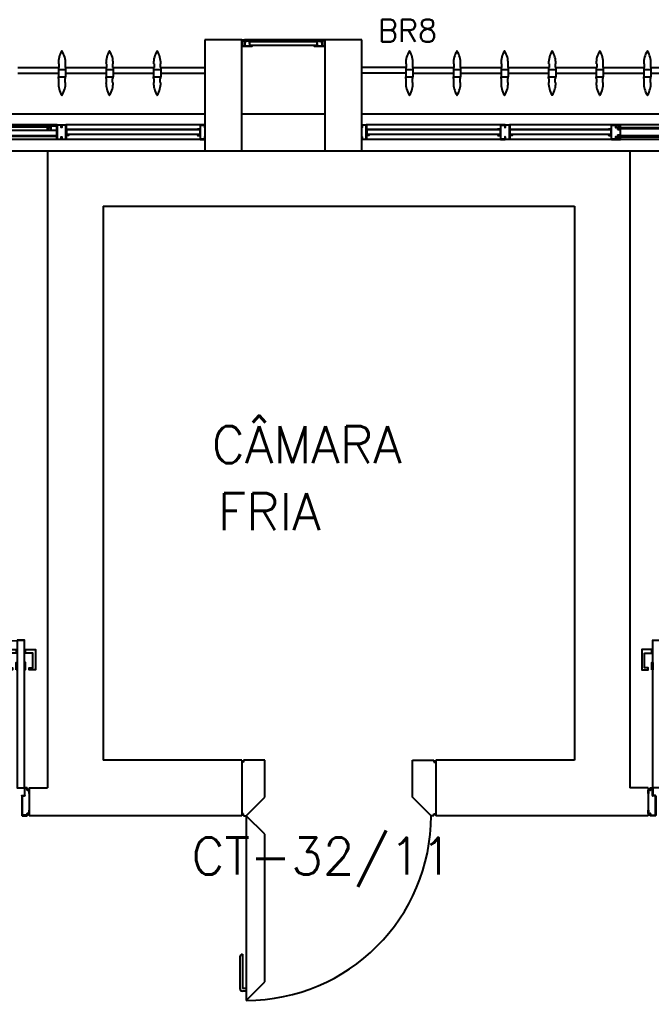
# Model space of a CAD drawing. Header units: millimetres. Extents: x 2686 to 2939, y 1294 to 1441.
# Drawn here: x 2777.27 to 2780.69, y 1343.37 to 1348.68 of the extents above; entities that cross this region are included whole.
import ezdxf

# ---------------------------------------------------------------- set-up
doc = ezdxf.new("R2010")
doc.units = ezdxf.units.MM
for name, color, linetype in [('AR-ALV', 2, 'Continuous'), ('AR-BRISES', 1, 'Continuous'), ('AR-ESQ', 1, 'Continuous'), ('AR-ESTC', 3, 'Continuous'), ('AR-PEITORIL', 1, 'Continuous'), ('AR-PORTA', 1, 'Continuous'), ('BR-PAINEL', 1, 'Continuous'), ('BR-SUPORTE', 1, 'Continuous'), ('BR-TEXTO', 2, 'Continuous'), ('DT-ESQ-BAGUETE-C', 1, 'Continuous'), ('DT-ESQ-BAGUETE-V', 1, 'Continuous'), ('DT-ESQ-CHAPA DOBRADA-V', 1, 'Continuous'), ('DT-ESQ-MARCO-V', 1, 'Continuous'), ('DT-ESQ-PERFIL CADEIRA-C', 2, 'Continuous'), ('DT-ESQ-PERFIL CADEIRA-V', 2, 'Continuous'), ('DT-ESQ-PERFIL U-C', 2, 'Continuous'), ('DT-ESQ-PERFIL U-V', 1, 'Continuous'), ('DT-ESQ-VENEZIANA-C', 1, 'Continuous'), ('DT-ESQ-VENEZIANA-V', 1, 'Continuous'), ('DT-ESQ-VIDRO-C', 2, 'Continuous'), ('DT-ESQ-VIDRO-V', 71, 'Continuous'), ('DT-TXTMOD', 1, 'Continuous'), ('ENDEREÇO', 2, 'Continuous'), ('maçaneta', 1, 'Continuous'), ('mov', 1, 'Continuous'), ('PM-PERFIL U-C', 2, 'Continuous'), ('pm1', 2, 'Continuous'), ('pm2', 2, 'Continuous'), ('TEXTO', 2, 'Continuous')]:
    doc.layers.add(name, color=color, linetype=linetype)
doc.styles.add('S10', font='simplex.shx', dxfattribs={"height": 0.1})
doc.styles.add('S12', font='simplex.shx', dxfattribs={"width": 1.1, "height": 0.12})
doc.styles.add('UNB-100', font='simplex.shx', dxfattribs={"height": 0.2})
doc.styles.add('UNB1-100', font='simplex.shx', dxfattribs={"height": 0.2})

# ---------------------------------------------------------------- blocks, each defined once
blk = doc.blocks.new('pe100-alv-01p')
at = {"layer": 'maçaneta'}
for p, q in [((-0.025, 1.25), (-0.005, 1.25)), ((-0.025, 1.235), (-0.005, 1.235)), ((-0.005, 1.05), (-0.005, 1.235)), ((0.01, 1.065), (0.01, 1.235))]:
    blk.add_line(p, q, dxfattribs=at)
for centre, start, end in [((-0.005, 1.235), 360, 90), ((-0.005, 1.065), 270, 360)]:
    blk.add_arc(centre, 0.015, start, end, dxfattribs=at)
at = {"layer": 'mov'}
blk.add_arc((-0.025, 0.3), 1, 90, 180, dxfattribs=at)
at = {"layer": 'pm1'}
for p, q in [((-0.025, 1.3), (-0.125, 1.2)), ((-0.025, 1.3), (-0.025, 1.3)), ((-0.025, 0.3), (-0.025, 1.3)), ((-0.125, 1.2), (-0.125, 0.4)), ((-0.125, 0.4), (-0.025, 0.3)), ((-1.04, 0.29), (-1.05, 0.29)), ((-1.05, 0.01), (-1.05, 0.29)), ((-1.04, 0.3), (-1.025, 0.3)), ((-1.04, 0.3), (-1.04, 0.29)), ((-1.025, 0.3), (-0.925, 0.2)), ((-0.025, 0.3), (-0.125, 0.2)), ((-0.025, 0.3), (-0.025, 0.3)), ((-0.01, 0.3), (-0.025, 0.3)), ((-0.01, 0.3), (-0.01, 0.29)), ((-0.925, 0.2), (-0.925, 0)), ((-0.125, 0.2), (-0.125, 0)), ((-1.04, 0.01), (-1.05, 0.01)), ((-1.04, 0), (-1.04, 0.01)), ((-0.925, 0), (-1.04, 0)), ((-0.125, 0), (-0.01, 0)), ((-0.01, 0), (-0.01, 0.01))]:
    blk.add_line(p, q, dxfattribs=at)
at = {"layer": 'pm2'}
for p, q in [((-0.01, 0.29), (0, 0.29)), ((0, 0.01), (0, 0.29)), ((-0.01, 0.01), (0, 0.01))]:
    blk.add_line(p, q, dxfattribs=at)
blk = doc.blocks.new('EF51-P')
at = {"layer": 'DT-ESQ-BAGUETE-C', "ltscale": 0.1}
blk.add_lwpolyline([(0.8485, -0.125), (0.835, -0.125), (0.835, -0.1235), (0.848, -0.1235, 0.414214), (0.8485, -0.123), (0.8485, -0.112, 0.414214), (0.848, -0.1115), (0.835, -0.1115), (0.835, -0.11), (0.8485, -0.11, -0.414214), (0.85, -0.1115), (0.85, -0.1235, -0.414214)], format="xyb", close=True, dxfattribs=at)
at = {"layer": 'DT-ESQ-BAGUETE-V', "ltscale": 0.1}
blk.add_line((0.8485, -0.11), (1.3265, -0.11), dxfattribs=at)
at = {"layer": 'DT-ESQ-CHAPA DOBRADA-V', "ltscale": 0.1}
for p, q in [((0.8, -0.077), (1.3615, -0.077)), ((0.8, -0.08), (1.3615, -0.08))]:
    blk.add_line(p, q, dxfattribs=at)
at = {"layer": 'DT-ESQ-MARCO-V', "ltscale": 0.1}
for p, q in [((0.0235, -0.06), (0.7515, -0.06)), ((0.0235, -0.14), (0.7515, -0.14))]:
    blk.add_line(p, q, dxfattribs=at)
at = {"layer": 'DT-ESQ-PERFIL CADEIRA-C', "ltscale": 0.1}
blk.add_line((0.8, -0.1335), (0.8485, -0.1335), dxfattribs=at)
blk.add_lwpolyline([(0.8485, -0.135), (0.8, -0.135), (0.8, -0.1335), (0.835, -0.1335, -0.198912), (0.8339, -0.1331, -0.198913), (0.8335, -0.132), (0.8335, -0.112, 0.414214), (0.833, -0.1115), (0.8, -0.1115), (0.8, -0.11), (0.8335, -0.11, -0.414214), (0.835, -0.1115), (0.835, -0.1235), (0.835, -0.125), (0.835, -0.132), (0.8485, -0.132, -1)], format="xyb", close=True, dxfattribs=at)
at = {"layer": 'DT-ESQ-PERFIL CADEIRA-V', "ltscale": 0.1}
blk.add_line((0.8485, -0.135), (1.3265, -0.135), dxfattribs=at)
at = {"layer": 'DT-ESQ-PERFIL U-C', "ltscale": 0.1}
for points in [[(0.025, -0.1234), (0.025, -0.086), (0.0385, -0.086, 1), (0.0385, -0.083), (0.025, -0.083), (0.025, -0.0615, 0.414214), (0.0235, -0.06), (0.0015, -0.06, 0.414214), (0, -0.0615), (0, -0.075), (0.0015, -0.075), (0.0015, -0.0615), (0.0235, -0.0615), (0.0235, -0.083, 0.414214), (0.025, -0.0845, 0.414214), (0.0235, -0.086), (0.0235, -0.1234), (0.0235, -0.1385), (0.0015, -0.1385), (0.0015, -0.125), (0, -0.125), (0, -0.1385, 0.414214), (0.0015, -0.14), (0.0235, -0.14, 0.414214), (0.025, -0.1385)], [(0.04, -0.086), (0.0265, -0.086, 0.414214), (0.025, -0.0875), (0.025, -0.1145, 0.414214), (0.0265, -0.116), (0.04, -0.116), (0.04, -0.1145), (0.0265, -0.1145), (0.0265, -0.0875), (0.04, -0.0875)], [(0.75, -0.1234), (0.75, -0.086), (0.7365, -0.086, -1), (0.7365, -0.083), (0.75, -0.083), (0.75, -0.0615, -0.414214), (0.7515, -0.06), (0.7735, -0.06, -0.414214), (0.775, -0.0615), (0.775, -0.075), (0.7735, -0.075), (0.7735, -0.0615), (0.7515, -0.0615), (0.7515, -0.083, -0.414214), (0.75, -0.0845, -0.414214), (0.7515, -0.086), (0.7515, -0.1234), (0.7515, -0.1385), (0.7735, -0.1385), (0.7735, -0.125), (0.775, -0.125), (0.775, -0.1385, -0.414214), (0.7735, -0.14), (0.7515, -0.14, -0.414214), (0.75, -0.1385)], [(0.735, -0.086), (0.7485, -0.086, -0.414214), (0.75, -0.0875), (0.75, -0.1145, -0.414214), (0.7485, -0.116), (0.735, -0.116), (0.735, -0.1145), (0.7485, -0.1145), (0.7485, -0.0875), (0.735, -0.0875)], [(0.775, -0.0615, -0.414214), (0.7765, -0.06), (0.7985, -0.06, -0.414214), (0.8, -0.0615), (0.8, -0.1385, -0.414214), (0.7985, -0.14), (0.7765, -0.14, -0.414214), (0.775, -0.1385), (0.775, -0.125), (0.7765, -0.125), (0.7765, -0.138, 0.414214), (0.777, -0.1385), (0.798, -0.1385, 0.414214), (0.7985, -0.138), (0.7985, -0.062, 0.414214), (0.798, -0.0615), (0.777, -0.0615, 0.414214), (0.7765, -0.062), (0.7765, -0.075), (0.775, -0.075)]]:
    blk.add_lwpolyline(points, format="xyb", close=True, dxfattribs=at)
for points in [[(0.025, -0.0845), (0.0385, -0.0845)], [(0.75, -0.0845), (0.7365, -0.0845)]]:
    blk.add_lwpolyline(points, dxfattribs=at)
at = {"layer": 'DT-ESQ-PERFIL U-V', "ltscale": 0.1}
for p, q in [((0.7985, -0.06), (1.9515, -0.06)), ((0.7985, -0.14), (1.9515, -0.14))]:
    blk.add_line(p, q, dxfattribs=at)
at = {"layer": 'DT-ESQ-VENEZIANA-C', "ltscale": 0.1}
for p, q in [((0.0265, -0.113), (0.7485, -0.113)), ((0.0265, -0.1145), (0.7485, -0.1145))]:
    blk.add_line(p, q, dxfattribs=at)
at = {"layer": 'DT-ESQ-VENEZIANA-V', "ltscale": 0.1}
blk.add_line((0.0265, -0.0875), (0.7485, -0.0875), dxfattribs=at)
at = {"layer": 'DT-ESQ-VIDRO-C', "ltscale": 0.1}
blk.add_lwpolyline([(0.838, -0.13), (0.838, -0.127), (1.337, -0.127), (1.337, -0.13)], close=True, dxfattribs=at)
at = {"layer": 'DT-TXTMOD', "ltscale": 0.1, "style": 'S10', "flags": 3}
for tag, p in [('M01', (0.025, -0.28)), ('M02', (0.3253, -0.28)), ('M03', (0.627, -0.28)), ('M04', (0.9288, -0.28)), ('M05', (1.2306, -0.28)), ('M06', (1.5323, -0.28)), ('M07', (1.8341, -0.28)), ('M08', (2.1359, -0.28)), ('M09', (2.4376, -0.28)), ('M10', (2.7394, -0.28)), ('M11', (3.0412, -0.28)), ('M12', (3.3429, -0.28)), ('M13', (3.6447, -0.28)), ('M14', (3.9464, -0.28)), ('M15', (4.2482, -0.28)), ('M16', (4.55, -0.28)), ('M17', (4.8517, -0.28))]:
    blk.add_attdef(tag, p, '', height=0.1, dxfattribs=at)
blk = doc.blocks.new('EF54-P')
at = {"layer": 'DT-ESQ-MARCO-V', "ltscale": 0.1}
for p, q in [((3.1985, -0.06), (3.7515, -0.06)), ((3.7985, -0.06), (4.3515, -0.06)), ((4.3985, -0.06), (5.1265, -0.06)), ((3.1985, -0.14), (3.7515, -0.14)), ((3.7985, -0.14), (4.3515, -0.14)), ((4.3985, -0.14), (5.1265, -0.14))]:
    blk.add_line(p, q, dxfattribs=at)
at = {"layer": 'DT-ESQ-PERFIL U-C', "ltscale": 0.1}
for points in [[(3.75, -0.1285), (3.75, -0.1385, 0.414214), (3.7515, -0.14), (3.7735, -0.14, 0.414214), (3.775, -0.1385), (3.775, -0.125), (3.7735, -0.125), (3.7735, -0.138, -0.414214), (3.773, -0.1385), (3.752, -0.1385, -0.414214), (3.7515, -0.138), (3.7515, -0.1285), (3.7645, -0.1285, 0.414214), (3.766, -0.127), (3.766, -0.117, 0.414214), (3.7645, -0.1155), (3.7515, -0.1155), (3.7515, -0.0845), (3.7645, -0.0845, 0.414214), (3.766, -0.083), (3.766, -0.073, 0.414214), (3.7645, -0.0715), (3.7515, -0.0715), (3.7515, -0.062, -0.414214), (3.752, -0.0615), (3.773, -0.0615, -0.414214), (3.7735, -0.062), (3.7735, -0.075), (3.775, -0.075), (3.775, -0.0615, 0.414214), (3.7735, -0.06), (3.7515, -0.06, 0.414214), (3.75, -0.0615), (3.75, -0.0715, 0.414214), (3.7515, -0.073), (3.7645, -0.073), (3.7645, -0.083), (3.7515, -0.083), (3.7515, -0.083, 0.414214), (3.75, -0.0845), (3.75, -0.1155, 0.414214), (3.7515, -0.117), (3.7515, -0.117), (3.7645, -0.117), (3.7645, -0.127), (3.7515, -0.127, 0.414214)], [(3.8, -0.1234), (3.8, -0.086), (3.8135, -0.086, 1), (3.8135, -0.083), (3.8, -0.083), (3.8, -0.0615, 0.414214), (3.7985, -0.06), (3.7765, -0.06, 0.414214), (3.775, -0.0615), (3.775, -0.075), (3.7765, -0.075), (3.7765, -0.0615), (3.7985, -0.0615), (3.7985, -0.083, 0.414214), (3.8, -0.0845, 0.414214), (3.7985, -0.086), (3.7985, -0.1234), (3.7985, -0.1385), (3.7765, -0.1385), (3.7765, -0.125), (3.775, -0.125), (3.775, -0.1385, 0.414214), (3.7765, -0.14), (3.7985, -0.14, 0.414214), (3.8, -0.1385)], [(3.815, -0.086), (3.8015, -0.086, 0.414214), (3.8, -0.0875), (3.8, -0.1145, 0.414214), (3.8015, -0.116), (3.815, -0.116), (3.815, -0.1145), (3.8015, -0.1145), (3.8015, -0.0875), (3.815, -0.0875)], [(4.35, -0.1234), (4.35, -0.086), (4.3365, -0.086, -1), (4.3365, -0.083), (4.35, -0.083), (4.35, -0.0615, -0.414214), (4.3515, -0.06), (4.3735, -0.06, -0.414214), (4.375, -0.0615), (4.375, -0.075), (4.3735, -0.075), (4.3735, -0.0615), (4.3515, -0.0615), (4.3515, -0.083, -0.414214), (4.35, -0.0845, -0.414214), (4.3515, -0.086), (4.3515, -0.1234), (4.3515, -0.1385), (4.3735, -0.1385), (4.3735, -0.125), (4.375, -0.125), (4.375, -0.1385, -0.414214), (4.3735, -0.14), (4.3515, -0.14, -0.414214), (4.35, -0.1385)], [(4.335, -0.086), (4.3485, -0.086, -0.414214), (4.35, -0.0875), (4.35, -0.1145, -0.414214), (4.3485, -0.116), (4.335, -0.116), (4.335, -0.1145), (4.3485, -0.1145), (4.3485, -0.0875), (4.335, -0.0875)], [(4.4, -0.1234), (4.4, -0.086), (4.4135, -0.086, 1), (4.4135, -0.083), (4.4, -0.083), (4.4, -0.0615, 0.414214), (4.3985, -0.06), (4.3765, -0.06, 0.414214), (4.375, -0.0615), (4.375, -0.075), (4.3765, -0.075), (4.3765, -0.0615), (4.3985, -0.0615), (4.3985, -0.083, 0.414214), (4.4, -0.0845, 0.414214), (4.3985, -0.086), (4.3985, -0.1234), (4.3985, -0.1385), (4.3765, -0.1385), (4.3765, -0.125), (4.375, -0.125), (4.375, -0.1385, 0.414214), (4.3765, -0.14), (4.3985, -0.14, 0.414214), (4.4, -0.1385)], [(4.415, -0.086), (4.4015, -0.086, 0.414214), (4.4, -0.0875), (4.4, -0.1145, 0.414214), (4.4015, -0.116), (4.415, -0.116), (4.415, -0.1145), (4.4015, -0.1145), (4.4015, -0.0875), (4.415, -0.0875)], [(5.125, -0.1234), (5.125, -0.086), (5.1115, -0.086, -1), (5.1115, -0.083), (5.125, -0.083), (5.125, -0.0615, -0.414214), (5.1265, -0.06), (5.1485, -0.06, -0.414214), (5.15, -0.0615), (5.15, -0.075), (5.1485, -0.075), (5.1485, -0.0615), (5.1265, -0.0615), (5.1265, -0.083, -0.414214), (5.125, -0.0845, -0.414214), (5.1265, -0.086), (5.1265, -0.1234), (5.1265, -0.1385), (5.1485, -0.1385), (5.1485, -0.125), (5.15, -0.125), (5.15, -0.1385, -0.414214), (5.1485, -0.14), (5.1265, -0.14, -0.414214), (5.125, -0.1385)], [(5.11, -0.086), (5.1235, -0.086, -0.414214), (5.125, -0.0875), (5.125, -0.1145, -0.414214), (5.1235, -0.116), (5.11, -0.116), (5.11, -0.1145), (5.1235, -0.1145), (5.1235, -0.0875), (5.11, -0.0875)]]:
    blk.add_lwpolyline(points, format="xyb", close=True, dxfattribs=at)
for points in [[(3.8, -0.0845), (3.8135, -0.0845)], [(4.35, -0.0845), (4.3365, -0.0845)], [(4.4, -0.0845), (4.4135, -0.0845)], [(5.125, -0.0845), (5.1115, -0.0845)]]:
    blk.add_lwpolyline(points, dxfattribs=at)
at = {"layer": 'DT-ESQ-VENEZIANA-C', "ltscale": 0.1}
for p, q in [((3.8015, -0.113), (4.3485, -0.113)), ((3.8015, -0.1145), (4.3485, -0.1145)), ((4.4015, -0.113), (5.1235, -0.113)), ((4.4015, -0.1145), (5.1235, -0.1145))]:
    blk.add_line(p, q, dxfattribs=at)
at = {"layer": 'DT-ESQ-VENEZIANA-V', "ltscale": 0.1}
for p, q in [((3.8015, -0.0875), (4.3485, -0.0875)), ((4.4015, -0.0875), (5.1235, -0.0875))]:
    blk.add_line(p, q, dxfattribs=at)
at = {"layer": 'DT-ESQ-VIDRO-C', "ltscale": 0.1}
blk.add_lwpolyline([(3.7625, -0.081), (3.7625, -0.075), (3.1875, -0.075), (3.1875, -0.081)], close=True, dxfattribs=at)
at = {"layer": 'DT-ESQ-VIDRO-V', "ltscale": 0.1}
blk.add_lwpolyline([(3.7625, -0.119), (3.7625, -0.125), (3.1875, -0.125), (3.1875, -0.119)], close=True, dxfattribs=at)
at = {"layer": 'DT-TXTMOD', "ltscale": 0.1, "style": 'S10', "flags": 3}
for tag, p in [('M01', (0.025, -0.28)), ('M02', (0.3253, -0.28)), ('M03', (0.627, -0.28)), ('M04', (0.9288, -0.28)), ('M05', (1.2306, -0.28)), ('M06', (1.5323, -0.28)), ('M07', (1.8341, -0.28)), ('M08', (2.1359, -0.28)), ('M09', (2.4376, -0.28)), ('M10', (2.7394, -0.28)), ('M11', (3.0412, -0.28)), ('M12', (3.3429, -0.28)), ('M13', (3.6447, -0.28)), ('M14', (3.9464, -0.28)), ('M15', (4.2482, -0.28)), ('M16', (4.55, -0.28)), ('M17', (4.8517, -0.28))]:
    blk.add_attdef(tag, p, '', height=0.1, dxfattribs=at)
blk = doc.blocks.new('BR-MODULO8')
at = {"layer": 'BR-PAINEL'}
for p, q in [((-4.9117, 0.27), (-4.9092, 0.27)), ((-4.9092, 0.27), (-4.9092, 0.25)), ((-4.8758, 0.27), (-4.8758, 0.25)), ((-4.8733, 0.27), (-4.8758, 0.27)), ((-4.6542, 0.27), (-4.6517, 0.27)), ((-4.6517, 0.27), (-4.6517, 0.25)), ((-4.6183, 0.27), (-4.6183, 0.25)), ((-4.6158, 0.27), (-4.6183, 0.27)), ((-4.3967, 0.27), (-4.3942, 0.27)), ((-4.3942, 0.27), (-4.3942, 0.25)), ((-4.3608, 0.27), (-4.3608, 0.25)), ((-4.3583, 0.27), (-4.3608, 0.27)), ((-4.1392, 0.27), (-4.1367, 0.27)), ((-4.1367, 0.27), (-4.1367, 0.25)), ((-4.1033, 0.27), (-4.1033, 0.25)), ((-4.1008, 0.27), (-4.1033, 0.27)), ((-3.8817, 0.27), (-3.8792, 0.27)), ((-3.8792, 0.27), (-3.8792, 0.25)), ((-3.8458, 0.27), (-3.8458, 0.25)), ((-3.8433, 0.27), (-3.8458, 0.27)), ((-3.6242, 0.27), (-3.6217, 0.27)), ((-3.6217, 0.27), (-3.6217, 0.25)), ((-3.5883, 0.27), (-3.5883, 0.25)), ((-3.5858, 0.27), (-3.5883, 0.27)), ((-0.7917, 0.27), (-0.7892, 0.27)), ((-0.7892, 0.27), (-0.7892, 0.25)), ((-0.7558, 0.27), (-0.7558, 0.25)), ((-0.7533, 0.27), (-0.7558, 0.27)), ((-0.5342, 0.27), (-0.5317, 0.27)), ((-0.5317, 0.27), (-0.5317, 0.25)), ((-0.4958, 0.27), (-0.4983, 0.27)), ((-0.4983, 0.27), (-0.4983, 0.25)), ((-0.2767, 0.27), (-0.2742, 0.27)), ((-0.2742, 0.27), (-0.2742, 0.25)), ((-0.2408, 0.27), (-0.2408, 0.25)), ((-0.2383, 0.27), (-0.2408, 0.27)), ((-4.9117, 0.25), (-4.9117, 0.24)), ((-4.9117, 0.25), (-4.9092, 0.25)), ((-4.9117, 0.24), (-4.8733, 0.24)), ((-4.9117, 0.24), (-4.9117, 0.2)), ((-4.8733, 0.25), (-4.8758, 0.25)), ((-4.8733, 0.25), (-4.8733, 0.24)), ((-4.8733, 0.24), (-4.8733, 0.2)), ((-4.6542, 0.25), (-4.6542, 0.24)), ((-4.6542, 0.25), (-4.6517, 0.25)), ((-4.6542, 0.24), (-4.6158, 0.24)), ((-4.6542, 0.24), (-4.6542, 0.2)), ((-4.6158, 0.25), (-4.6183, 0.25)), ((-4.6158, 0.25), (-4.6158, 0.24)), ((-4.6158, 0.24), (-4.6158, 0.2)), ((-4.3967, 0.25), (-4.3967, 0.24)), ((-4.3967, 0.25), (-4.3942, 0.25)), ((-4.3967, 0.24), (-4.3583, 0.24)), ((-4.3967, 0.24), (-4.3967, 0.2)), ((-4.3583, 0.25), (-4.3608, 0.25)), ((-4.3583, 0.25), (-4.3583, 0.24)), ((-4.3583, 0.24), (-4.3583, 0.2)), ((-4.1392, 0.25), (-4.1392, 0.24)), ((-4.1392, 0.25), (-4.1367, 0.25)), ((-4.1392, 0.24), (-4.1008, 0.24)), ((-4.1392, 0.24), (-4.1392, 0.2)), ((-4.1008, 0.25), (-4.1033, 0.25)), ((-4.1008, 0.25), (-4.1008, 0.24)), ((-4.1008, 0.24), (-4.1008, 0.2)), ((-3.8817, 0.25), (-3.8817, 0.24)), ((-3.8817, 0.25), (-3.8792, 0.25)), ((-3.8817, 0.24), (-3.8433, 0.24)), ((-3.8817, 0.24), (-3.8817, 0.2)), ((-3.8433, 0.25), (-3.8458, 0.25)), ((-3.8433, 0.25), (-3.8433, 0.24)), ((-3.8433, 0.24), (-3.8433, 0.2)), ((-3.6242, 0.25), (-3.6242, 0.24)), ((-3.6242, 0.25), (-3.6217, 0.25)), ((-3.6242, 0.24), (-3.5858, 0.24)), ((-3.6242, 0.24), (-3.6242, 0.2)), ((-3.5858, 0.25), (-3.5883, 0.25)), ((-3.5858, 0.25), (-3.5858, 0.24)), ((-3.5858, 0.24), (-3.5858, 0.2)), ((-0.7917, 0.25), (-0.7917, 0.24)), ((-0.7917, 0.25), (-0.7892, 0.25)), ((-0.7917, 0.24), (-0.7533, 0.24)), ((-0.7917, 0.24), (-0.7917, 0.2)), ((-0.7533, 0.25), (-0.7558, 0.25)), ((-0.7533, 0.25), (-0.7533, 0.24)), ((-0.7533, 0.24), (-0.7533, 0.2)), ((-0.5342, 0.25), (-0.5317, 0.25)), ((-0.5342, 0.25), (-0.5342, 0.24)), ((-0.5342, 0.24), (-0.5342, 0.2)), ((-0.5342, 0.24), (-0.4958, 0.24)), ((-0.4958, 0.25), (-0.4983, 0.25)), ((-0.4958, 0.25), (-0.4958, 0.24)), ((-0.4958, 0.24), (-0.4958, 0.2)), ((-0.2767, 0.25), (-0.2767, 0.24)), ((-0.2767, 0.25), (-0.2742, 0.25)), ((-0.2767, 0.24), (-0.2383, 0.24)), ((-0.2767, 0.24), (-0.2767, 0.2)), ((-0.2383, 0.25), (-0.2408, 0.25)), ((-0.2383, 0.25), (-0.2383, 0.24)), ((-0.2383, 0.24), (-0.2383, 0.2)), ((-4.9117, 0.2), (-4.8733, 0.2)), ((-4.9117, 0.19), (-4.9117, 0.2)), ((-4.9117, 0.19), (-4.9092, 0.19)), ((-4.9117, 0.17), (-4.9092, 0.17)), ((-4.9092, 0.17), (-4.9092, 0.19)), ((-4.8733, 0.19), (-4.8758, 0.19)), ((-4.8758, 0.17), (-4.8758, 0.19)), ((-4.8733, 0.17), (-4.8758, 0.17)), ((-4.8733, 0.19), (-4.8733, 0.2)), ((-4.6542, 0.2), (-4.6158, 0.2)), ((-4.6542, 0.19), (-4.6542, 0.2)), ((-4.6542, 0.19), (-4.6517, 0.19)), ((-4.6542, 0.17), (-4.6517, 0.17)), ((-4.6517, 0.17), (-4.6517, 0.19)), ((-4.6158, 0.19), (-4.6183, 0.19)), ((-4.6183, 0.17), (-4.6183, 0.19)), ((-4.6158, 0.17), (-4.6183, 0.17)), ((-4.6158, 0.19), (-4.6158, 0.2)), ((-4.3967, 0.2), (-4.3583, 0.2)), ((-4.3967, 0.19), (-4.3967, 0.2)), ((-4.3967, 0.19), (-4.3942, 0.19)), ((-4.3967, 0.17), (-4.3942, 0.17)), ((-4.3942, 0.17), (-4.3942, 0.19)), ((-4.3583, 0.19), (-4.3608, 0.19)), ((-4.3608, 0.17), (-4.3608, 0.19)), ((-4.3583, 0.17), (-4.3608, 0.17)), ((-4.3583, 0.19), (-4.3583, 0.2)), ((-4.1392, 0.2), (-4.1008, 0.2)), ((-4.1392, 0.19), (-4.1392, 0.2)), ((-4.1392, 0.19), (-4.1367, 0.19)), ((-4.1392, 0.17), (-4.1367, 0.17)), ((-4.1367, 0.17), (-4.1367, 0.19)), ((-4.1008, 0.19), (-4.1033, 0.19)), ((-4.1033, 0.17), (-4.1033, 0.19)), ((-4.1008, 0.17), (-4.1033, 0.17)), ((-4.1008, 0.19), (-4.1008, 0.2)), ((-3.8817, 0.2), (-3.8433, 0.2)), ((-3.8817, 0.19), (-3.8817, 0.2)), ((-3.8817, 0.19), (-3.8792, 0.19)), ((-3.8817, 0.17), (-3.8792, 0.17)), ((-3.8792, 0.17), (-3.8792, 0.19)), ((-3.8433, 0.19), (-3.8458, 0.19)), ((-3.8458, 0.17), (-3.8458, 0.19)), ((-3.8433, 0.17), (-3.8458, 0.17)), ((-3.8433, 0.19), (-3.8433, 0.2)), ((-3.6242, 0.2), (-3.5858, 0.2)), ((-3.6242, 0.19), (-3.6242, 0.2)), ((-3.6242, 0.19), (-3.6217, 0.19)), ((-3.6242, 0.17), (-3.6217, 0.17)), ((-3.6217, 0.17), (-3.6217, 0.19)), ((-3.5858, 0.19), (-3.5883, 0.19)), ((-3.5883, 0.17), (-3.5883, 0.19)), ((-3.5858, 0.17), (-3.5883, 0.17)), ((-3.5858, 0.19), (-3.5858, 0.2)), ((-0.7917, 0.2), (-0.7533, 0.2)), ((-0.7917, 0.19), (-0.7917, 0.2)), ((-0.7917, 0.19), (-0.7892, 0.19)), ((-0.7917, 0.17), (-0.7892, 0.17)), ((-0.7892, 0.17), (-0.7892, 0.19)), ((-0.7533, 0.19), (-0.7558, 0.19)), ((-0.7558, 0.17), (-0.7558, 0.19)), ((-0.7533, 0.17), (-0.7558, 0.17)), ((-0.7533, 0.19), (-0.7533, 0.2)), ((-0.5342, 0.19), (-0.5342, 0.2)), ((-0.5342, 0.2), (-0.4958, 0.2)), ((-0.5342, 0.19), (-0.5317, 0.19)), ((-0.5342, 0.17), (-0.5317, 0.17)), ((-0.5317, 0.17), (-0.5317, 0.19)), ((-0.4983, 0.17), (-0.4983, 0.19)), ((-0.4958, 0.19), (-0.4983, 0.19)), ((-0.4958, 0.17), (-0.4983, 0.17)), ((-0.4958, 0.19), (-0.4958, 0.2)), ((-0.2767, 0.2), (-0.2383, 0.2)), ((-0.2767, 0.19), (-0.2767, 0.2)), ((-0.2767, 0.19), (-0.2742, 0.19)), ((-0.2767, 0.17), (-0.2742, 0.17)), ((-0.2742, 0.17), (-0.2742, 0.19)), ((-0.2383, 0.19), (-0.2408, 0.19)), ((-0.2408, 0.17), (-0.2408, 0.19)), ((-0.2383, 0.17), (-0.2408, 0.17)), ((-0.2383, 0.19), (-0.2383, 0.2))]:
    blk.add_line(p, q, dxfattribs=at)
for centre, radius, start, end in [((-4.7867, 0.2739), 0.1251, 148.4721, 181.772), ((-4.8925, 0.3387), 0.001, 37.1012, 142.8988), ((-4.9983, 0.2739), 0.1251, 358.228, 31.5279), ((-4.5292, 0.2739), 0.1251, 148.4721, 181.772), ((-4.635, 0.3387), 0.001, 37.1012, 142.8988), ((-4.7408, 0.2739), 0.1251, 358.228, 31.5279), ((-4.2717, 0.2739), 0.1251, 148.4721, 181.772), ((-4.3775, 0.3387), 0.001, 37.1012, 142.8988), ((-4.4833, 0.2739), 0.1251, 358.228, 31.5279), ((-4.0142, 0.2739), 0.1251, 148.4721, 181.772), ((-4.12, 0.3387), 0.001, 37.1012, 142.8988), ((-4.2258, 0.2739), 0.1251, 358.228, 31.5279), ((-3.7567, 0.2739), 0.1251, 148.4721, 181.772), ((-3.8625, 0.3387), 0.001, 37.1012, 142.8988), ((-3.9683, 0.2739), 0.1251, 358.228, 31.5279), ((-3.4992, 0.2739), 0.1251, 148.4721, 181.772), ((-3.605, 0.3387), 0.001, 37.1012, 142.8988), ((-3.7108, 0.2739), 0.1251, 358.228, 31.5279), ((-0.6667, 0.2739), 0.1251, 148.4721, 181.772), ((-0.7725, 0.3387), 0.001, 37.1012, 142.8988), ((-0.8783, 0.2739), 0.1251, 358.228, 31.5279), ((-0.4092, 0.2739), 0.1251, 148.4721, 181.772), ((-0.515, 0.3387), 0.001, 37.1012, 142.8988), ((-0.6208, 0.2739), 0.1251, 358.228, 31.5279), ((-0.1517, 0.2739), 0.1251, 148.4721, 181.772), ((-0.2575, 0.3387), 0.001, 37.1012, 142.8988), ((-0.3633, 0.2739), 0.1251, 358.228, 31.5279), ((-4.7867, 0.1661), 0.1251, 178.228, 211.5279), ((-4.9983, 0.1661), 0.1251, 328.4721, 1.772), ((-4.5292, 0.1661), 0.1251, 178.228, 211.5279), ((-4.7408, 0.1661), 0.1251, 328.4721, 1.772), ((-4.2717, 0.1661), 0.1251, 178.228, 211.5279), ((-4.4833, 0.1661), 0.1251, 328.4721, 1.772), ((-4.0142, 0.1661), 0.1251, 178.228, 211.5279), ((-4.2258, 0.1661), 0.1251, 328.4721, 1.772), ((-3.7567, 0.1661), 0.1251, 178.228, 211.5279), ((-3.9683, 0.1661), 0.1251, 328.4721, 1.772), ((-3.4992, 0.1661), 0.1251, 178.228, 211.5279), ((-3.7108, 0.1661), 0.1251, 328.4721, 1.772), ((-0.6667, 0.1661), 0.1251, 178.228, 211.5279), ((-0.8783, 0.1661), 0.1251, 328.4721, 1.772), ((-0.4092, 0.1661), 0.1251, 178.228, 211.5279), ((-0.6208, 0.1661), 0.1251, 328.4721, 1.772), ((-0.1517, 0.1661), 0.1251, 178.228, 211.5279), ((-0.3633, 0.1661), 0.1251, 328.4721, 1.772), ((-4.8925, 0.1013), 0.001, 217.1012, 322.8988), ((-4.635, 0.1013), 0.001, 217.1012, 322.8988), ((-4.3775, 0.1013), 0.001, 217.1012, 322.8988), ((-4.12, 0.1013), 0.001, 217.1012, 322.8988), ((-3.8625, 0.1013), 0.001, 217.1012, 322.8988), ((-3.605, 0.1013), 0.001, 217.1012, 322.8988), ((-0.7725, 0.1013), 0.001, 217.1012, 322.8988), ((-0.515, 0.1013), 0.001, 217.1012, 322.8988), ((-0.2575, 0.1013), 0.001, 217.1012, 322.8988)]:
    blk.add_arc(centre, radius, start, end, dxfattribs=at)
at = {"layer": 'BR-SUPORTE'}
for p, q in [((-4.9117, 0.25), (-5.15, 0.25)), ((-4.9117, 0.22), (-5.15, 0.22)), ((-4.8733, 0.25), (-4.6517, 0.25)), ((-4.8733, 0.22), (-4.6542, 0.22)), ((-4.6158, 0.25), (-4.3942, 0.25)), ((-4.6158, 0.22), (-4.3967, 0.22)), ((-4.3583, 0.25), (-4.1367, 0.25)), ((-4.3583, 0.22), (-4.1392, 0.22)), ((-4.1008, 0.25), (-3.8792, 0.25)), ((-4.1008, 0.22), (-3.8817, 0.22)), ((-3.8433, 0.25), (-3.6217, 0.25)), ((-3.8433, 0.22), (-3.6242, 0.22)), ((-3.5858, 0.25), (-3.3642, 0.25)), ((-3.5858, 0.22), (-3.3667, 0.22)), ((-1.0108, 0.25), (-0.7892, 0.25)), ((-1.0108, 0.22), (-0.7917, 0.22)), ((-0.7533, 0.25), (-0.5317, 0.25)), ((-0.7533, 0.22), (-0.5342, 0.22)), ((-0.4958, 0.25), (-0.2742, 0.25)), ((-0.4958, 0.22), (-0.2767, 0.22)), ((-0.2383, 0.25), (0, 0.25)), ((-0.2383, 0.22), (0, 0.22))]:
    blk.add_line(p, q, dxfattribs=at)
blk = doc.blocks.new('PM3')
at = {"layer": 'maçaneta'}
for points in [[(0.02, 0.825), (-0.035, 0.825), (-0.035, 0.715), (0, 0.715), (0, 0.725), (-0.02, 0.725), (-0.02, 0.8035, -0.414214), (-0.0185, 0.805), (0.02, 0.805)], [(0.125, 0.825), (0.07, 0.825), (0.07, 0.805), (0.1085, 0.805, -0.414214), (0.11, 0.8035), (0.11, 0.725), (0.09, 0.725), (0.09, 0.715), (0.125, 0.715)]]:
    blk.add_lwpolyline(points, format="xyb", close=True, dxfattribs=at)
for points in [[(0.02, 0.715), (0.02, 0.755), (0.025, 0.755), (0.025, 0.715)], [(0.07, 0.715), (0.07, 0.755), (0.065, 0.755), (0.065, 0.715)]]:
    blk.add_lwpolyline(points, close=True, dxfattribs=at)
at = {"layer": 'mov'}
blk.add_arc((0.025, 0.075), 0.8, 0, 90, dxfattribs=at)
at = {"layer": 'PM-PERFIL U-C'}
for p, q in [((0, 0.045), (0, 0.0635)), ((0.0015, 0.065), (0.01, 0.065)), ((0.002, 0.063), (0.002, 0.045)), ((0.0105, 0.063), (0.002, 0.063)), ((0.01, 0.065), (0.01, 0.0735)), ((0.0115, 0.075), (0.0235, 0.075)), ((0.012, 0.073), (0.012, 0.0645)), ((0.023, 0.073), (0.012, 0.073)), ((0.023, 0.0335), (0.023, 0.073)), ((0.025, 0.0735), (0.025, 0.034)), ((0.825, 0.0735), (0.825, 0.034)), ((0.8385, 0.075), (0.8265, 0.075)), ((0.827, 0.073), (0.838, 0.073)), ((0.827, 0.0335), (0.827, 0.073)), ((0.838, 0.073), (0.838, 0.0645)), ((0.8395, 0.063), (0.848, 0.063)), ((0.84, 0.065), (0.84, 0.0735)), ((0.8485, 0.065), (0.84, 0.065)), ((0.848, 0.063), (0.848, 0.045)), ((0.85, 0.045), (0.85, 0.0635)), ((0.002, 0.045), (0, 0.045)), ((0.038, 0.032), (0.0245, 0.032)), ((0.0385, 0.034), (0.025, 0.034)), ((0.038, 0.032), (0.038, -0.073)), ((0.04, 0.0325), (0.04, -0.0735)), ((0.81, 0.0325), (0.81, -0.0735)), ((0.8115, 0.034), (0.825, 0.034)), ((0.812, 0.032), (0.8255, 0.032)), ((0.812, 0.032), (0.812, -0.073)), ((0.848, 0.045), (0.85, 0.045)), ((0, -0.045), (0.002, -0.045)), ((0, -0.0635), (0, -0.045)), ((0.002, -0.045), (0.002, -0.063)), ((0.85, -0.045), (0.848, -0.045)), ((0.848, -0.045), (0.848, -0.063)), ((0.85, -0.0635), (0.85, -0.045)), ((0.01, -0.065), (0.0015, -0.065)), ((0.002, -0.063), (0.0105, -0.063)), ((0.01, -0.0735), (0.01, -0.065)), ((0.0385, -0.075), (0.0115, -0.075)), ((0.012, -0.0645), (0.012, -0.073)), ((0.012, -0.073), (0.038, -0.073)), ((0.8115, -0.075), (0.8385, -0.075)), ((0.838, -0.073), (0.812, -0.073)), ((0.838, -0.0645), (0.838, -0.073)), ((0.848, -0.063), (0.8395, -0.063)), ((0.84, -0.0735), (0.84, -0.065)), ((0.84, -0.065), (0.8485, -0.065))]:
    blk.add_line(p, q, dxfattribs=at)
for centre, start, end in [((0.0015, 0.0635), 90, 180), ((0.0115, 0.0735), 90, 180), ((0.0105, 0.0645), 270, 0), ((0.0235, 0.0735), 360, 90), ((0.8265, 0.0735), 90, 180), ((0.8395, 0.0645), 180, 270), ((0.8385, 0.0735), 0, 90), ((0.8485, 0.0635), 0, 90), ((0.0245, 0.0335), 180, 270), ((0.0385, 0.0325), 0, 90), ((0.8115, 0.0325), 90, 180), ((0.8255, 0.0335), 270, 0), ((0.0015, -0.0635), 180, 270), ((0.0115, -0.0735), 180, 270), ((0.0105, -0.0645), 0, 90), ((0.0385, -0.0735), 269.9386, 0), ((0.8115, -0.0735), 180, 270.0614), ((0.8395, -0.0645), 90, 180), ((0.8385, -0.0735), 270, 0), ((0.8485, -0.0635), 270, 0)]:
    blk.add_arc(centre, 0.0015, start, end, dxfattribs=at)
at = {"layer": 'pm1'}
blk.add_lwpolyline([(0.065, 0.875), (0.065, 0.075), (0.025, 0.075), (0.025, 0.875)], close=True, dxfattribs=at)
blk = doc.blocks.new('EF01C-P')
at = {"layer": 'DT-ESQ-BAGUETE-C', "ltscale": 0.1}
for points in [[(0.0015, 0.035), (0.015, 0.035), (0.015, 0.0335), (0.0015, 0.0335), (0.0015, 0.005), (0.015, 0.005), (0.015, 0.0035), (0.0015, 0.0035, -0.414214), (0, 0.005), (0, 0.0335, -0.414214)], [(0.4485, 0.035), (0.435, 0.035), (0.435, 0.0335), (0.4485, 0.0335), (0.4485, 0.005), (0.435, 0.005), (0.435, 0.0035), (0.4485, 0.0035, 0.414214), (0.45, 0.005), (0.45, 0.0335, 0.414214)]]:
    blk.add_lwpolyline(points, format="xyb", close=True, dxfattribs=at)
at = {"layer": 'DT-ESQ-PERFIL CADEIRA-C', "ltscale": 0.1}
for points in [[(0.01, 0.0015), (0.01, 0.003), (0.0015, 0.003, 1), (0.0015, 0), (0.015, 0, 0.414214), (0.0165, 0.0015), (0.0165, 0.0335), (0.043, 0.0335)], [(0.043, 0.0065), (0.018, 0.0065), (0.018, 0.0165), (0.0165, 0.0165), (0.0165, 0.0065, 0.414214), (0.018, 0.005), (0.043, 0.005), (0.0565, 0.005, 1), (0.0565, 0.008), (0.043, 0.008), (0.043, 0.02), (0.043, 0.032), (0.0565, 0.032, 1), (0.0565, 0.035), (0.043, 0.035), (0.0165, 0.035, 0.414214), (0.015, 0.0335), (0.015, 0.0015), (0.0015, 0.0015)], [(0.0415, 0.02), (0.0415, 0.032, -0.414214), (0.043, 0.0335), (0.0565, 0.0335)], [(0.0415, 0.02), (0.0415, 0.008, 0.414214), (0.043, 0.0065), (0.0565, 0.0065)], [(0.407, 0.0065), (0.432, 0.0065), (0.432, 0.0165), (0.4335, 0.0165), (0.4335, 0.0065, -0.414214), (0.432, 0.005), (0.407, 0.005), (0.3935, 0.005, -1), (0.3935, 0.008), (0.407, 0.008), (0.407, 0.02), (0.407, 0.032), (0.3935, 0.032, -1), (0.3935, 0.035), (0.407, 0.035), (0.4335, 0.035, -0.414214), (0.435, 0.0335), (0.435, 0.0015), (0.4485, 0.0015)], [(0.4085, 0.02), (0.4085, 0.032, 0.414214), (0.407, 0.0335), (0.3935, 0.0335)], [(0.4085, 0.02), (0.4085, 0.008, -0.414214), (0.407, 0.0065), (0.3935, 0.0065)], [(0.44, 0.0015), (0.44, 0.003), (0.4485, 0.003, -1), (0.4485, 0), (0.435, 0, -0.414214), (0.4335, 0.0015), (0.4335, 0.0335), (0.407, 0.0335)]]:
    blk.add_lwpolyline(points, format="xyb", dxfattribs=at)
at = {"layer": 'DT-ESQ-PERFIL CADEIRA-V', "ltscale": 0.1}
blk.add_line((0.015, 0), (0.435, 0), dxfattribs=at)
at = {"layer": 'DT-ESQ-VENEZIANA-C', "ltscale": 0.1}
for p, q in [((0.043, 0.0105), (0.407, 0.0105)), ((0.043, 0.009), (0.407, 0.009))]:
    blk.add_line(p, q, dxfattribs=at)
at = {"layer": 'DT-ESQ-VENEZIANA-V', "ltscale": 0.1}
blk.add_line((0.043, 0.031), (0.407, 0.031), dxfattribs=at)
at = {"layer": 'DT-TXTMOD', "ltscale": 0.1, "style": 'S10', "flags": 3}
blk.add_attdef('EF01C', (0.0208, -0.14), '', height=0.1, dxfattribs=at)

msp = doc.modelspace()

# ---------------------------------------------------------------- linework, layer by layer
at = {"layer": 'AR-ALV'}
for p, q in [((2778.4707, 1348.1749), (2778.9207, 1348.1749)), ((2777.4207, 1347.9749), (2777.4207, 1344.5249)), ((2777.4207, 1347.9749), (2780.5707, 1347.9749)), ((2778.4707, 1347.9749), (2778.9207, 1347.9749)), ((2780.5707, 1347.9749), (2780.5707, 1344.5249)), ((2777.7207, 1347.6749), (2777.7207, 1344.6749)), ((2777.7207, 1347.6749), (2780.2707, 1347.6749)), ((2780.2707, 1347.6749), (2780.2707, 1344.6749)), ((2778.4707, 1344.6749), (2777.7207, 1344.6749)), ((2778.4707, 1344.6749), (2778.4707, 1344.3749)), ((2779.5207, 1344.6749), (2779.5207, 1344.3749)), ((2780.2707, 1344.6749), (2779.5207, 1344.6749)), ((2777.3207, 1344.5249), (2777.3207, 1344.3749)), ((2777.3207, 1344.5249), (2777.4207, 1344.5249)), ((2780.6707, 1344.5249), (2780.5707, 1344.5249)), ((2780.6707, 1344.5249), (2780.6707, 1344.3749)), ((2778.4707, 1344.3749), (2777.3207, 1344.3749)), ((2780.6707, 1344.3749), (2779.5207, 1344.3749))]:
    msp.add_line(p, q, dxfattribs=at)
at = {"layer": 'AR-ESTC'}
for p, q in [((2778.2707, 1348.5749), (2778.2707, 1347.9749)), ((2778.4707, 1348.5749), (2778.2707, 1348.5749)), ((2778.4707, 1347.9749), (2778.4707, 1348.5749)), ((2778.9207, 1348.5749), (2778.9207, 1347.9749)), ((2779.1207, 1348.5749), (2778.9207, 1348.5749)), ((2779.1207, 1347.9749), (2779.1207, 1348.5749)), ((2778.2707, 1347.9749), (2778.4707, 1347.9749)), ((2778.9207, 1347.9749), (2779.1207, 1347.9749))]:
    msp.add_line(p, q, dxfattribs=at)
at = {"layer": 'AR-PEITORIL'}
for p, q in [((2773.1207, 1348.1749), (2778.2707, 1348.1749)), ((2779.1207, 1348.1749), (2782.8957, 1348.1749)), ((2773.1207, 1347.9749), (2778.2707, 1347.9749)), ((2779.1207, 1347.9749), (2782.8207, 1347.9749))]:
    msp.add_line(p, q, dxfattribs=at)

# ---------------------------------------------------------------- block references
at = {"layer": 'AR-BRISES'}
msp.add_blockref('BR-MODULO8', (2778.2707, 1348.1749), dxfattribs=at)
ref = msp.add_blockref('BR-MODULO8', (2784.2707, 1348.1749), dxfattribs=at)
ref.add_attrib('BR', 'BR8', (2779.2092, 1348.5645), dxfattribs={"layer": 'BR-TEXTO', "height": 0.12, "style": 'S12'})
at = {"layer": 'AR-ESQ', "rotation": 180}
for name, p in [('EF01C-P', (2778.9207, 1348.5749)), ('EF51-P', (2778.2707, 1347.9749)), ('EF54-P', (2784.2707, 1347.9749))]:
    msp.add_blockref(name, p, dxfattribs=at)
at = {"layer": 'AR-PORTA', "xscale": -1}
msp.add_blockref('PM3', (2777.3207, 1344.4499), dxfattribs=at)
at = {"layer": 'AR-PORTA'}
msp.add_blockref('PM3', (2780.6707, 1344.4499), dxfattribs=at)
at = {"layer": 'AR-PORTA', "rotation": 180}
msp.add_blockref('pe100-alv-01p', (2778.4707, 1344.6749), dxfattribs=at)

# ---------------------------------------------------------------- texts
at = {"layer": 'ENDEREÇO', "style": 'UNB1-100'}
msp.add_text('CT-32/11', height=0.2, dxfattribs=at).set_placement((2778.1983, 1344.0559))
at = {"layer": 'TEXTO', "style": 'UNB-100'}
for s, p in [('CÂMARA', (2778.3079, 1346.284)), ('FRIA', (2778.3409, 1345.9204))]:
    msp.add_text(s, height=0.2, dxfattribs=at).set_placement(p)

doc.saveas('drawing.dxf')
